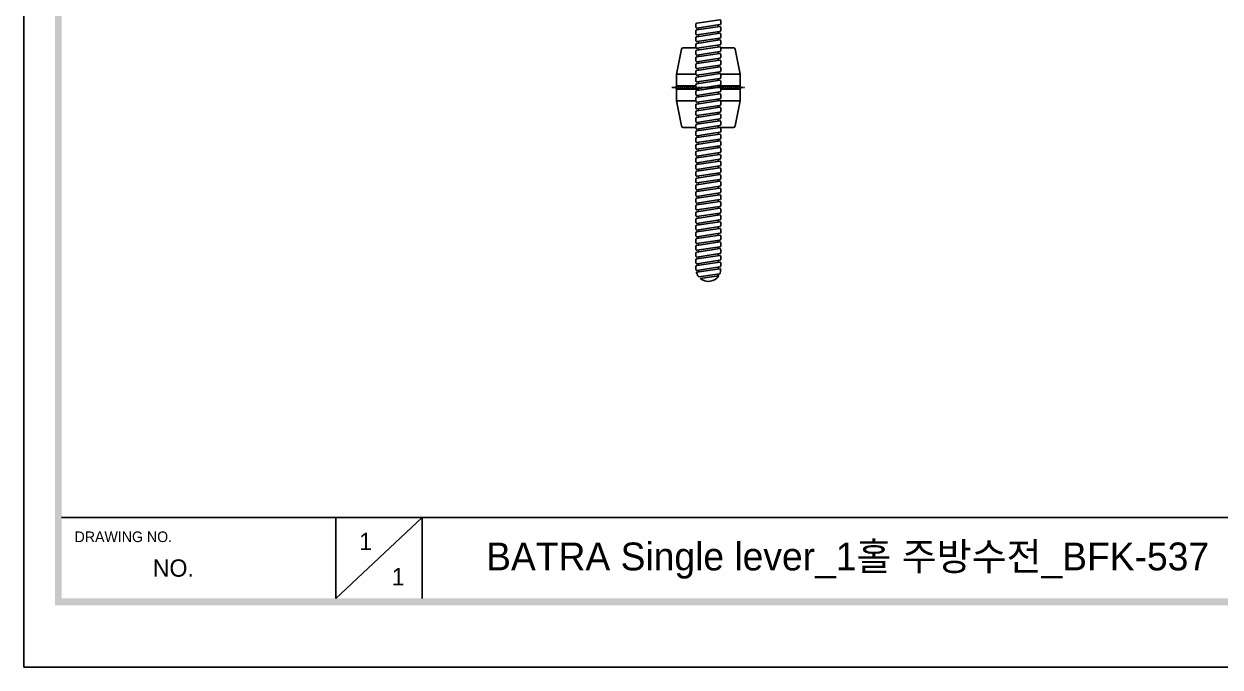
# Model space of a CAD drawing. Header units: millimetres. Extents: x 703 to 2175, y 672 to 1709.
# Drawn here: x 703 to 1378, y 672 to 1035 of the extents above; entities that cross this region are included whole.
import ezdxf

# ---------------------------------------------------------------- set-up
doc = ezdxf.new("R2010")
doc.units = ezdxf.units.MM
doc.linetypes.add('CENTER', pattern=[0.6, 0.375, -0.075, 0.075, -0.075])
doc.layers.add('1', color=7, linetype='Continuous')
doc.layers.add('17', color=7, linetype='Continuous')
doc.styles.add('Daelim Dimension', font='')
doc.styles.get('Daelim Dimension').set_extended_font_data('나눔고딕')

msp = doc.modelspace()

# ---------------------------------------------------------------- linework, layer by layer
at = {"color": 5}
msp.add_line((723.93, 755.92), (1911.76, 755.92), dxfattribs=at)
at = {"color": 5, "ltscale": 40}
for p, q in [((878.82, 755.92), (878.82, 710.27)), ((878.82, 755.92), (878.82, 710.27)), ((927.68, 755.92), (878.82, 710.27)), ((927.68, 755.92), (878.82, 710.27)), ((927.68, 755.92), (927.68, 710.27)), ((927.68, 755.92), (927.68, 710.27))]:
    msp.add_line(p, q, dxfattribs=at)
at = {"color": 2}
msp.add_lwpolyline([(702.69, 1708.72), (2175.15, 1708.72), (2175.15, 671.55), (702.69, 671.55)], close=True, dxfattribs=at)
at = {"ltscale": 0.5}
msp.add_lwpolyline([(702.69, 1708.72), (2175.15, 1708.72), (2175.15, 671.55), (702.69, 671.55)], close=True, dxfattribs=at)
at = {"color": 5, "ltscale": 40}
for points in [[(720.16, 1691.25), (723.93, 1691.25), (720.16, 706.49), (723.93, 710.27)], [(2157.68, 706.49), (2153.9, 710.27), (720.16, 706.49), (723.93, 710.27)]]:
    msp.add_trace(points, dxfattribs=at)
at = {"layer": '1', "color": 7}
for p, q in [((1094.82, 1033.04), (1094.82, 1034.05)), ((1083.82, 1031.37), (1083.82, 1032.38)), ((1083.82, 1027.57), (1083.82, 1028.58)), ((1094.82, 1029.24), (1094.82, 1030.25)), ((1074.17, 1020.39), (1071.42, 1006.2)), ((1075.15, 1021.2), (1082.34, 1021.2)), ((1083.82, 1023.77), (1083.82, 1024.78)), ((1083.82, 1019.97), (1083.82, 1020.98)), ((1094.82, 1025.44), (1094.82, 1026.45)), ((1094.82, 1021.64), (1094.82, 1022.65)), ((1096.32, 1021.2), (1103.5, 1021.2)), ((1104.48, 1020.39), (1107.22, 1006.2)), ((1083.82, 1016.17), (1083.82, 1017.18)), ((1094.82, 1017.84), (1094.82, 1018.85)), ((1094.82, 1014.04), (1094.82, 1015.05)), ((1083.82, 1012.37), (1083.82, 1013.38)), ((1083.82, 1008.57), (1083.82, 1009.58)), ((1094.82, 1010.24), (1094.82, 1011.25)), ((1094.82, 1006.44), (1094.82, 1007.45)), ((1071.42, 999.7), (1071.42, 1006.2)), ((1082.32, 1006.2), (1071.42, 1006.2)), ((1083.82, 1004.77), (1083.82, 1005.78)), ((1083.82, 1000.97), (1083.82, 1001.98)), ((1094.82, 1002.64), (1094.82, 1003.65)), ((1107.22, 1006.2), (1096.31, 1006.2)), ((1107.22, 999.7), (1107.22, 1006.2)), ((1082.32, 999.7), (1071.42, 999.7)), ((1083.82, 997.7), (1071.42, 997.7)), ((1071.42, 991.2), (1071.42, 997.7)), ((1082.32, 999.45), (1071.67, 999.45)), ((1083.82, 997.95), (1071.67, 997.95)), ((1072.42, 999.45), (1072.42, 999.7)), ((1072.42, 997.7), (1072.42, 997.95)), ((1083.82, 997.17), (1083.82, 998.18)), ((1083.82, 993.37), (1083.82, 994.38)), ((1094.82, 998.84), (1094.82, 999.85)), ((1094.82, 999.7), (1107.22, 999.7)), ((1106.97, 999.45), (1094.82, 999.45)), ((1094.82, 995.04), (1094.82, 996.05)), ((1106.97, 997.95), (1096.32, 997.95)), ((1096.32, 997.7), (1107.22, 997.7)), ((1106.22, 999.45), (1106.22, 999.7)), ((1106.22, 997.7), (1106.22, 997.95)), ((1107.22, 991.2), (1107.22, 997.7)), ((1071.42, 991.2), (1074.17, 977.01)), ((1082.32, 991.2), (1071.42, 991.2)), ((1083.82, 989.57), (1083.82, 990.58)), ((1083.82, 985.77), (1083.82, 986.78)), ((1094.82, 991.24), (1094.82, 992.25)), ((1094.82, 987.44), (1094.82, 988.45)), ((1107.22, 991.2), (1096.22, 991.2)), ((1107.22, 991.2), (1104.48, 977.01)), ((1083.82, 981.97), (1083.82, 982.98)), ((1094.82, 983.64), (1094.82, 984.65)), ((1094.82, 979.84), (1094.82, 980.85)), ((1075.15, 976.2), (1082.32, 976.2)), ((1083.82, 978.17), (1083.82, 979.18)), ((1083.82, 974.37), (1083.82, 975.38)), ((1094.82, 976.04), (1094.82, 977.05)), ((1094.82, 976.2), (1103.5, 976.2)), ((1094.82, 972.24), (1094.82, 973.25)), ((1083.82, 970.57), (1083.82, 971.58)), ((1083.82, 966.77), (1083.82, 967.78)), ((1094.82, 968.44), (1094.82, 969.45)), ((1083.82, 962.97), (1083.82, 963.98)), ((1083.82, 959.17), (1083.82, 960.18)), ((1094.82, 964.64), (1094.82, 965.65)), ((1094.82, 960.84), (1094.82, 961.85)), ((1083.82, 955.37), (1083.82, 956.38)), ((1094.82, 957.04), (1094.82, 958.05)), ((1094.82, 953.24), (1094.82, 954.25)), ((1083.82, 951.57), (1083.82, 952.58)), ((1083.82, 947.77), (1083.82, 948.78)), ((1094.82, 949.44), (1094.82, 950.45)), ((1094.82, 945.64), (1094.82, 946.65)), ((1083.82, 943.97), (1083.82, 944.98)), ((1083.82, 940.17), (1083.82, 941.18)), ((1094.82, 941.84), (1094.82, 942.85)), ((1083.82, 936.37), (1083.82, 937.38)), ((1083.82, 932.57), (1083.82, 933.58)), ((1094.82, 938.04), (1094.82, 939.05)), ((1094.82, 934.24), (1094.82, 935.25)), ((1083.82, 928.77), (1083.82, 929.78)), ((1083.82, 924.97), (1083.82, 925.98)), ((1094.82, 930.44), (1094.82, 931.45)), ((1094.82, 926.64), (1094.82, 927.65)), ((1083.82, 921.17), (1083.82, 922.18)), ((1094.82, 922.84), (1094.82, 923.85)), ((1094.82, 919.04), (1094.82, 920.05)), ((1083.82, 917.37), (1083.82, 918.38)), ((1083.82, 913.57), (1083.82, 914.58)), ((1094.82, 915.24), (1094.82, 916.25)), ((1094.82, 911.44), (1094.82, 912.45)), ((1083.82, 909.77), (1083.82, 910.78)), ((1083.82, 905.97), (1083.82, 906.98)), ((1094.82, 907.64), (1094.82, 908.65)), ((1083.82, 902.17), (1083.82, 903.18)), ((1083.82, 898.37), (1083.82, 899.38)), ((1094.82, 903.84), (1094.82, 904.85)), ((1094.82, 900.04), (1094.82, 901.05)), ((1083.82, 894.57), (1083.82, 895.58)), ((1094.82, 896.24), (1094.82, 897.25)), ((1094.82, 892.44), (1094.82, 893.45))]:
    msp.add_line(p, q, dxfattribs=at)
for points in [[(1096.32, 1036.49), (1096.32, 1034.71, -0.370691), (1095.9, 1034.22), (1082.9, 1032.24, -0.459118), (1082.32, 1032.73), (1082.32, 1034.51, -0.370691), (1082.75, 1035.01), (1095.75, 1036.98, -0.459118)], [(1096.32, 1032.69), (1096.32, 1030.91, -0.370691), (1095.9, 1030.42), (1082.9, 1028.44, -0.459118), (1082.32, 1028.93), (1082.32, 1030.71, -0.370691), (1082.75, 1031.21), (1095.75, 1033.18, -0.459118)], [(1096.32, 1028.89), (1096.32, 1027.11, -0.370691), (1095.9, 1026.62), (1082.9, 1024.64, -0.459118), (1082.32, 1025.13), (1082.32, 1026.91, -0.370691), (1082.75, 1027.41), (1095.75, 1029.38, -0.459118)], [(1096.32, 1025.09), (1096.32, 1023.31, -0.370691), (1095.9, 1022.82), (1082.9, 1020.84, -0.459118), (1082.32, 1021.33), (1082.32, 1023.11, -0.370691), (1082.75, 1023.61), (1095.75, 1025.58, -0.459118)], [(1096.32, 1021.29), (1096.32, 1019.51, -0.370691), (1095.9, 1019.02), (1082.9, 1017.04, -0.459118), (1082.32, 1017.53), (1082.32, 1019.31, -0.370691), (1082.75, 1019.81), (1095.75, 1021.78, -0.459118)], [(1096.32, 1017.49), (1096.32, 1015.71, -0.370691), (1095.9, 1015.22), (1082.9, 1013.24, -0.459118), (1082.32, 1013.73), (1082.32, 1015.51, -0.370691), (1082.75, 1016.01), (1095.75, 1017.98, -0.459118)], [(1096.32, 1013.69), (1096.32, 1011.91, -0.370691), (1095.9, 1011.42), (1082.9, 1009.44, -0.459118), (1082.32, 1009.93), (1082.32, 1011.71, -0.370691), (1082.75, 1012.21), (1095.75, 1014.18, -0.459118)], [(1096.32, 1009.89), (1096.32, 1008.11, -0.370691), (1095.9, 1007.62), (1082.9, 1005.64, -0.459118), (1082.32, 1006.13), (1082.32, 1007.91, -0.370691), (1082.75, 1008.41), (1095.75, 1010.38, -0.459118)], [(1096.32, 1006.09), (1096.32, 1004.31, -0.370691), (1095.9, 1003.82), (1082.9, 1001.84, -0.459118), (1082.32, 1002.33), (1082.32, 1004.11, -0.370691), (1082.75, 1004.61), (1095.75, 1006.58, -0.459118)], [(1096.32, 1002.29), (1096.32, 1000.51, -0.370691), (1095.9, 1000.02), (1082.9, 998.04, -0.459118), (1082.32, 998.53), (1082.32, 1000.31, -0.370691), (1082.75, 1000.81), (1095.75, 1002.78, -0.459118)], [(1096.32, 998.49), (1096.32, 996.71, -0.370691), (1095.9, 996.22), (1082.9, 994.24, -0.459118), (1082.32, 994.73), (1082.32, 996.51, -0.370691), (1082.75, 997.01), (1095.75, 998.98, -0.459118)], [(1096.32, 994.69), (1096.32, 992.91, -0.370691), (1095.9, 992.42), (1082.9, 990.44, -0.459118), (1082.32, 990.93), (1082.32, 992.71, -0.370691), (1082.75, 993.21), (1095.75, 995.18, -0.459118)], [(1096.32, 990.89), (1096.32, 989.11, -0.370691), (1095.9, 988.62), (1082.9, 986.64, -0.459118), (1082.32, 987.13), (1082.32, 988.91, -0.370691), (1082.75, 989.41), (1095.75, 991.38, -0.459118)], [(1096.32, 987.09), (1096.32, 985.31, -0.370691), (1095.9, 984.82), (1082.9, 982.84, -0.459118), (1082.32, 983.33), (1082.32, 985.11, -0.370691), (1082.75, 985.61), (1095.75, 987.58, -0.459118)], [(1096.32, 983.29), (1096.32, 981.51, -0.370691), (1095.9, 981.02), (1082.9, 979.04, -0.459118), (1082.32, 979.53), (1082.32, 981.31, -0.370691), (1082.75, 981.81), (1095.75, 983.78, -0.459118)], [(1096.32, 979.49), (1096.32, 977.71, -0.370691), (1095.9, 977.22), (1082.9, 975.24, -0.459118), (1082.32, 975.73), (1082.32, 977.51, -0.370691), (1082.75, 978.01), (1095.75, 979.98, -0.459118)], [(1096.32, 975.69), (1096.32, 973.91, -0.370691), (1095.9, 973.42), (1082.9, 971.44, -0.459118), (1082.32, 971.93), (1082.32, 973.71, -0.370691), (1082.75, 974.21), (1095.75, 976.18, -0.459118)], [(1096.32, 971.89), (1096.32, 970.11, -0.370691), (1095.9, 969.62), (1082.9, 967.64, -0.459118), (1082.32, 968.13), (1082.32, 969.91, -0.370691), (1082.75, 970.41), (1095.75, 972.38, -0.459118)], [(1096.32, 968.09), (1096.32, 966.31, -0.370691), (1095.9, 965.82), (1082.9, 963.84, -0.459118), (1082.32, 964.33), (1082.32, 966.11, -0.370691), (1082.75, 966.61), (1095.75, 968.58, -0.459118)], [(1096.32, 964.29), (1096.32, 962.51, -0.370691), (1095.9, 962.02), (1082.9, 960.04, -0.459118), (1082.32, 960.53), (1082.32, 962.31, -0.370691), (1082.75, 962.81), (1095.75, 964.78, -0.459118)], [(1096.32, 960.49), (1096.32, 958.71, -0.370691), (1095.9, 958.22), (1082.9, 956.24, -0.459118), (1082.32, 956.73), (1082.32, 958.51, -0.370691), (1082.75, 959.01), (1095.75, 960.98, -0.459118)], [(1096.32, 956.69), (1096.32, 954.91, -0.370691), (1095.9, 954.42), (1082.9, 952.44, -0.459118), (1082.32, 952.93), (1082.32, 954.71, -0.370691), (1082.75, 955.21), (1095.75, 957.18, -0.459118)], [(1096.32, 952.89), (1096.32, 951.11, -0.370691), (1095.9, 950.62), (1082.9, 948.64, -0.459118), (1082.32, 949.13), (1082.32, 950.91, -0.370691), (1082.75, 951.41), (1095.75, 953.38, -0.459118)], [(1096.32, 949.09), (1096.32, 947.31, -0.370691), (1095.9, 946.82), (1082.9, 944.84, -0.459118), (1082.32, 945.33), (1082.32, 947.11, -0.370691), (1082.75, 947.61), (1095.75, 949.58, -0.459118)], [(1096.32, 945.29), (1096.32, 943.51, -0.370691), (1095.9, 943.02), (1082.9, 941.04, -0.459118), (1082.32, 941.53), (1082.32, 943.31, -0.370691), (1082.75, 943.81), (1095.75, 945.78, -0.459118)], [(1096.32, 941.49), (1096.32, 939.71, -0.370691), (1095.9, 939.22), (1082.9, 937.24, -0.459118), (1082.32, 937.73), (1082.32, 939.51, -0.370691), (1082.75, 940.01), (1095.75, 941.98, -0.459118)], [(1096.32, 937.69), (1096.32, 935.91, -0.370691), (1095.9, 935.42), (1082.9, 933.44, -0.459118), (1082.32, 933.93), (1082.32, 935.71, -0.370691), (1082.75, 936.21), (1095.75, 938.18, -0.459118)], [(1096.32, 933.89), (1096.32, 932.11, -0.370691), (1095.9, 931.62), (1082.9, 929.64, -0.459118), (1082.32, 930.13), (1082.32, 931.91, -0.370691), (1082.75, 932.41), (1095.75, 934.38, -0.459118)], [(1096.32, 930.09), (1096.32, 928.31, -0.370691), (1095.9, 927.82), (1082.9, 925.84, -0.459118), (1082.32, 926.33), (1082.32, 928.11, -0.370691), (1082.75, 928.61), (1095.75, 930.58, -0.459118)], [(1096.32, 926.29), (1096.32, 924.51, -0.370691), (1095.9, 924.02), (1082.9, 922.04, -0.459118), (1082.32, 922.53), (1082.32, 924.31, -0.370691), (1082.75, 924.81), (1095.75, 926.78, -0.459118)], [(1096.32, 922.49), (1096.32, 920.71, -0.370691), (1095.9, 920.22), (1082.9, 918.24, -0.459118), (1082.32, 918.73), (1082.32, 920.51, -0.370691), (1082.75, 921.01), (1095.75, 922.98, -0.459118)], [(1096.32, 918.69), (1096.32, 916.91, -0.370691), (1095.9, 916.42), (1082.9, 914.44, -0.459118), (1082.32, 914.93), (1082.32, 916.71, -0.370691), (1082.75, 917.21), (1095.75, 919.18, -0.459118)], [(1096.32, 914.89), (1096.32, 913.11, -0.370691), (1095.9, 912.62), (1082.9, 910.64, -0.459118), (1082.32, 911.13), (1082.32, 912.91, -0.370691), (1082.75, 913.41), (1095.75, 915.38, -0.459118)], [(1096.32, 911.09), (1096.32, 909.31, -0.370691), (1095.9, 908.82), (1082.9, 906.84, -0.459118), (1082.32, 907.33), (1082.32, 909.11, -0.370691), (1082.75, 909.61), (1095.75, 911.58, -0.459118)], [(1096.32, 907.29), (1096.32, 905.51, -0.370691), (1095.9, 905.02), (1082.9, 903.04, -0.459118), (1082.32, 903.53), (1082.32, 905.31, -0.370691), (1082.75, 905.81), (1095.75, 907.78, -0.459118)], [(1096.32, 903.49), (1096.32, 901.71, -0.370691), (1095.9, 901.22), (1082.9, 899.24, -0.459118), (1082.32, 899.73), (1082.32, 901.51, -0.370691), (1082.75, 902.01), (1095.75, 903.98, -0.459118)], [(1096.32, 899.69), (1096.32, 897.91, -0.370691), (1095.9, 897.42), (1082.9, 895.44, -0.459118), (1082.32, 895.93), (1082.32, 897.71, -0.370691), (1082.75, 898.21), (1095.75, 900.18, -0.459118)]]:
    msp.add_lwpolyline(points, format="xyb", close=True, dxfattribs=at)
msp.add_lwpolyline([(1082.59, 894.35, -0.08526), (1082.75, 894.41), (1095.75, 896.38, -0.412605), (1096.32, 895.96, -0.412605)], format="xyb", dxfattribs=at)
for points in [[(1095.8, 893.6), (1083.93, 891.8)], [(1084.8, 890.92), (1095.23, 892.5)]]:
    msp.add_lwpolyline(points, dxfattribs=at)
for centre, radius, start, end in [((1075.15, 1020.2), 1, 90, 169.05781), ((1103.5, 1020.2), 1, 10.94219, 90), ((1071.67, 998.7), 0.75, 90, 270), ((1106.97, 998.7), 0.75, 270, 90), ((1075.15, 977.2), 1, 190.94219, 270), ((1103.5, 977.2), 1, 270, 349.05781), ((1089.32, 896.26), 7, 195.79233, 219.58684), ((1089.32, 896.26), 7, 229.71867, 327.56693), ((1089.32, 896.26), 7, 337.69876, 357.60823)]:
    msp.add_arc(centre, radius, start, end, dxfattribs=at)
at = {"layer": '17', "color": 1, "linetype": 'CENTER'}
msp.add_line((1068.69, 998.7), (1109.96, 998.7), dxfattribs=at)

# ---------------------------------------------------------------- texts
at = {"color": 5, "ltscale": 40, "style": 'Daelim Dimension'}
msp.add_text('DRAWING NO.', height=5.9789, dxfattribs=at).set_placement((731.32, 742.11))
at = {"attachment_point": 1, "style": 'Daelim Dimension'}
for s, insert, char_height, width in [('1', (892.1, 747.36), 9.78, 13.6551), ('NO.', (775.47, 732.33), 9.784, 61.3805), ('1', (910.46, 727.42), 9.78, 13.6551)]:
    msp.add_mtext(s, dxfattribs=dict(at, insert=insert, char_height=char_height, width=width))
at = {"color": 2, "insert": (963.81, 741.85), "char_height": 15.7248, "width": 606.6445, "attachment_point": 1, "style": 'Daelim Dimension'}
msp.add_mtext('{\\f나눔고딕|b0|i0|c129|p50;BATRA Single lever_1홀 주방수전_BFK-537}', dxfattribs=at)

doc.saveas('drawing.dxf')
